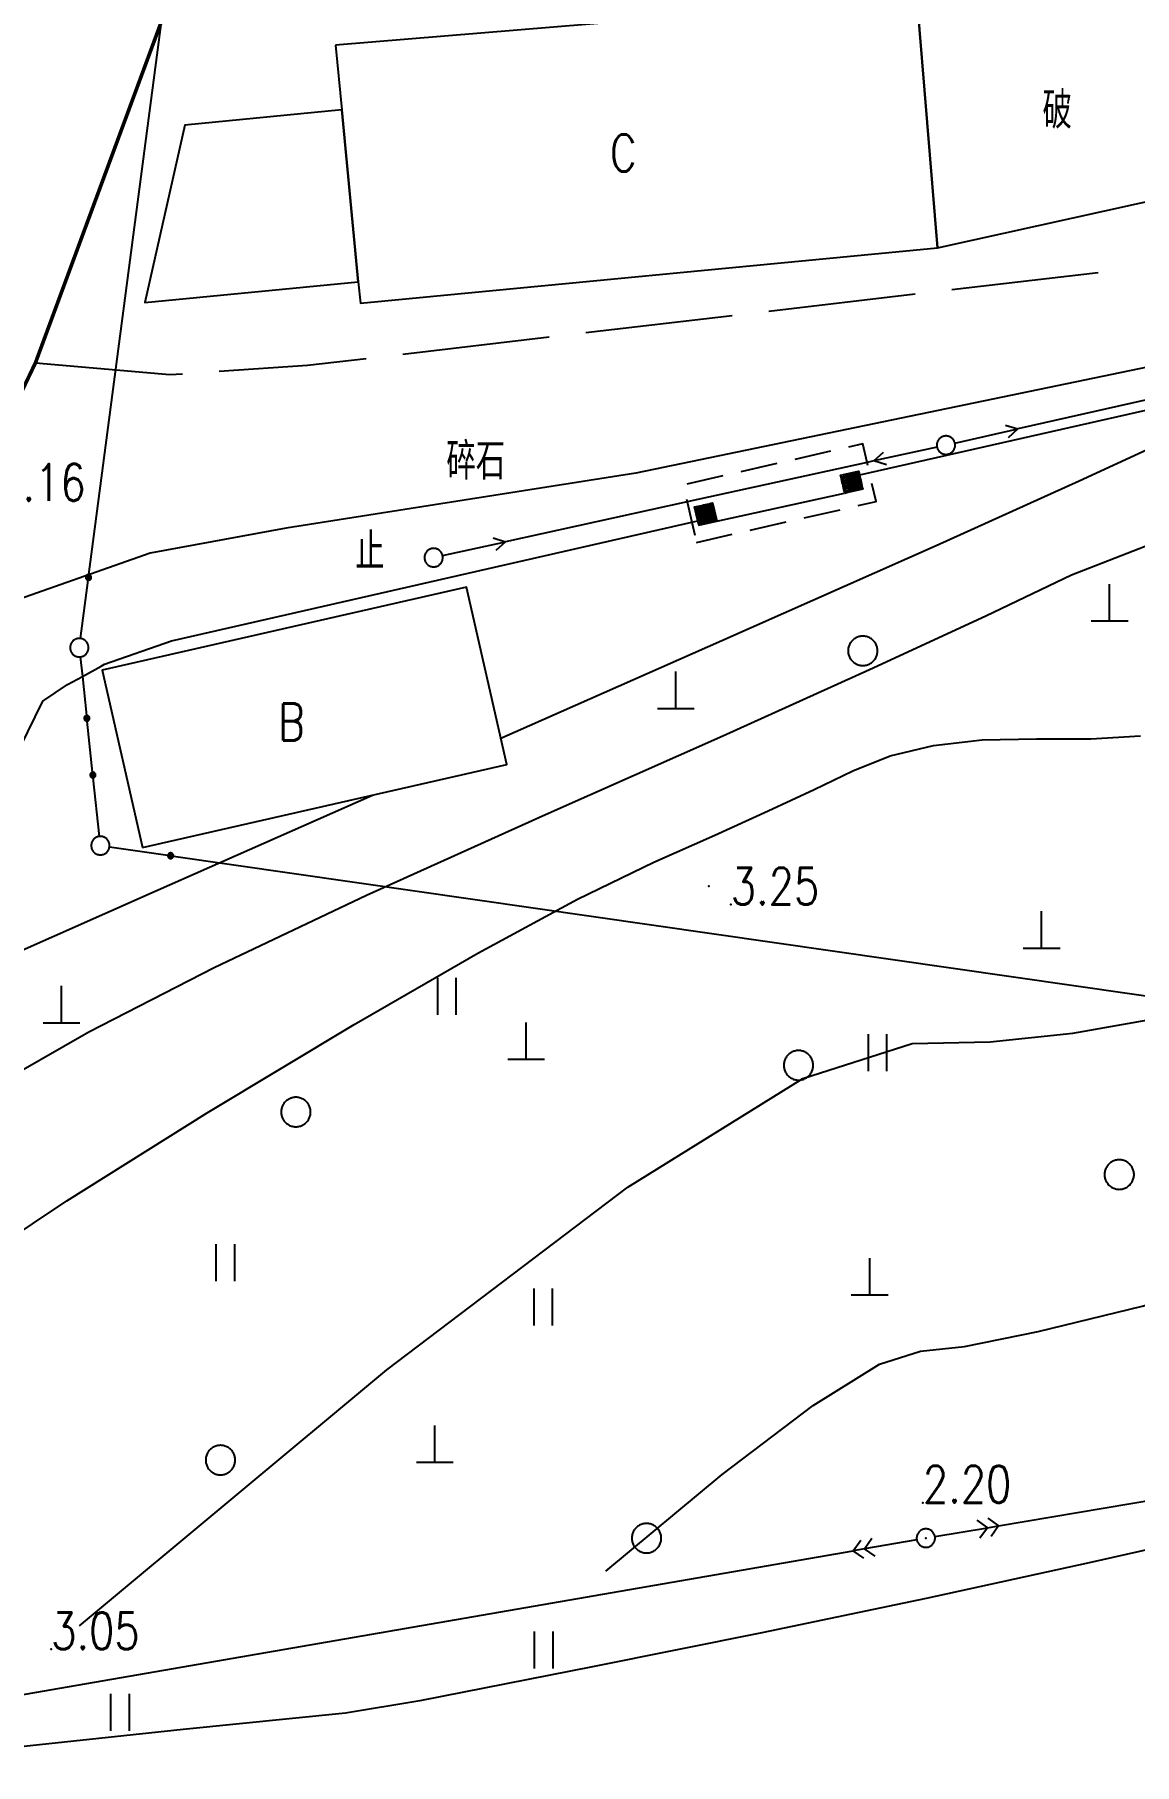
# Model space of a CAD drawing. Extents: x 500064 to 501389, y 2542464 to 2545400.
# Drawn here: x 500870.86 to 500900.7, y 2543014 to 2543060.92 of the extents above; entities that cross this region are included whole.
import ezdxf

# ---------------------------------------------------------------- set-up
doc = ezdxf.new("R2010")
doc.units = 0
doc.header["$LTSCALE"] = 0.5
doc.linetypes.add('CENTER', pattern=[50.8, 31.75, -6.35, 6.35, -6.35])
doc.layers.add('地形图', color=8, linetype='CONTINUOUS')
doc.styles.add('HZ', font='romans.shx', dxfattribs={"width": 0.8, "bigfont": 'hztxt.shx'})
doc.linetypes.add('10421', pattern='A,2,[150,AAA.SHX,S=1,R=0,X=0,Y=1],1e-11', length=2)

msp = doc.modelspace()

# ---------------------------------------------------------------- linework, layer by layer
at = {"layer": '地形图', "linetype": 'Continuous', "const_width": 0.1}
msp.add_lwpolyline([(500850.517, 2543005.948), (500853.029, 2543012.401), (500853.119, 2543012.632), (500855.767, 2543019.898), (500866.887, 2543043.639), (500870.881, 2543052.018), (500875.567, 2543064.709), (500877.172, 2543074.102), (500877.457, 2543075.769), (500878.553, 2543089.964), (500879.152, 2543132.117), (500876.635, 2543182.176), (500875.783, 2543196.785), (500880.942, 2543198.414), (500929.447, 2543199.555), (500953.948, 2543200.504), (500963.999, 2543201.539), (500971.892, 2543201.528)], dxfattribs=at)
at = {"layer": '地形图'}
for points in [[(500872.33, 2543046.271), (500879.924, 2543104.034), (500880.033, 2543104.861)], [(500948.318, 2543060.867), (500940.884, 2543060.45), (500935.912, 2543059.82), (500925.267, 2543057.376), (500902.576, 2543052.213), (500887.165, 2543049.023), (500877.686, 2543047.531), (500873.996, 2543046.848), (500869.612, 2543045.316), (500866.887, 2543043.639)], [(500883.506, 2543041.831), (500889.506, 2543044.482), (500895.315, 2543047.063), (500899.2, 2543048.81), (500901.16, 2543049.72), (500902.203, 2543050.123), (500903.338, 2543050.345), (500904.566, 2543050.387), (500905.886, 2543050.248), (500907.589, 2543050.151), (500909.968, 2543050.316), (500913.023, 2543050.746), (500916.753, 2543051.438), (500920.408, 2543052.225), (500923.239, 2543052.938), (500925.245, 2543053.578), (500926.427, 2543054.144), (500927.516, 2543054.744), (500929.245, 2543055.486), (500931.613, 2543056.371), (500934.621, 2543057.397), (500937.566, 2543058.364), (500939.495, 2543058.991)], [(500932.497, 2543057.837), (500931.512, 2543057.614), (500928.51, 2543056.936), (500927, 2543056.595), (500926.604, 2543056.505), (500925.119, 2543056.17), (500893.24, 2543048.965), (500893.171, 2543048.95)], [(500895.742, 2543054), (500899.715, 2543054.466)], [(500890.776, 2543053.417), (500894.749, 2543053.883)], [(500869.666, 2543032.353), (500872.332, 2543033.87), (500875.73, 2543035.611), (500879.858, 2543037.577), (500884.716, 2543039.768), (500889.526, 2543041.902), (500893.508, 2543043.696), (500896.662, 2543045.15), (500898.988, 2543046.265), (500900.988, 2543047.038), (500903.165, 2543047.464), (500905.519, 2543047.544), (500908.05, 2543047.278), (500910.625, 2543046.951), (500913.112, 2543046.849), (500915.512, 2543046.971), (500917.823, 2543047.318), (500920.033, 2543047.875), (500922.127, 2543048.627), (500924.104, 2543049.575), (500925.966, 2543050.718), (500927.624, 2543051.83), (500928.993, 2543052.685), (500930.071, 2543053.283)], [(500885.81, 2543052.834), (500889.783, 2543053.3)], [(500880.844, 2543052.251), (500884.817, 2543052.717)], [(500909.179, 2543052.845), (500897.536, 2543050.22)], [(500875.866, 2543051.786), (500878.262, 2543051.948), (500879.851, 2543052.135)], [(500870.881, 2543052.018), (500874.524, 2543051.695), (500874.868, 2543051.718)], [(500895.828, 2543049.835), (500897.536, 2543050.22)], [(500897.198, 2543050.325), (500897.536, 2543050.22)], [(500897.536, 2543050.22), (500897.276, 2543049.981)], [(500893.466, 2543049.228), (500893.447, 2543049.312), (500893.332, 2543049.813), (500892.943, 2543049.725)], [(500895.341, 2543049.727), (500893.631, 2543049.352)], [(500895.585, 2543049.531), (500895.6, 2543049.531), (500895.616, 2543049.533), (500895.632, 2543049.535), (500895.647, 2543049.538), (500895.662, 2543049.543), (500895.677, 2543049.548), (500895.691, 2543049.554), (500895.705, 2543049.561), (500895.719, 2543049.569), (500895.732, 2543049.578), (500895.744, 2543049.588), (500895.756, 2543049.598), (500895.767, 2543049.609), (500895.777, 2543049.621), (500895.787, 2543049.634), (500895.796, 2543049.647), (500895.804, 2543049.66), (500895.811, 2543049.674), (500895.817, 2543049.689), (500895.822, 2543049.703), (500895.827, 2543049.718), (500895.83, 2543049.734), (500895.833, 2543049.749), (500895.834, 2543049.765), (500895.835, 2543049.781), (500895.834, 2543049.796), (500895.833, 2543049.812), (500895.83, 2543049.827), (500895.828, 2543049.835), (500895.827, 2543049.843), (500895.822, 2543049.858), (500895.817, 2543049.873), (500895.811, 2543049.887), (500895.804, 2543049.901), (500895.796, 2543049.915), (500895.787, 2543049.928), (500895.777, 2543049.94), (500895.767, 2543049.952), (500895.756, 2543049.963), (500895.744, 2543049.973), (500895.732, 2543049.983), (500895.719, 2543049.992), (500895.705, 2543050), (500895.691, 2543050.007), (500895.677, 2543050.013), (500895.662, 2543050.018), (500895.647, 2543050.023), (500895.632, 2543050.026), (500895.616, 2543050.029), (500895.6, 2543050.03), (500895.585, 2543050.031), (500895.569, 2543050.03), (500895.553, 2543050.029), (500895.538, 2543050.026), (500895.522, 2543050.023), (500895.507, 2543050.018), (500895.493, 2543050.013), (500895.478, 2543050.007), (500895.464, 2543050), (500895.451, 2543049.992), (500895.438, 2543049.983), (500895.425, 2543049.973), (500895.414, 2543049.963), (500895.402, 2543049.952), (500895.392, 2543049.94), (500895.382, 2543049.928), (500895.374, 2543049.915), (500895.366, 2543049.901), (500895.358, 2543049.887), (500895.352, 2543049.873), (500895.347, 2543049.858), (500895.343, 2543049.843), (500895.339, 2543049.827), (500895.337, 2543049.812), (500895.335, 2543049.796), (500895.335, 2543049.781), (500895.335, 2543049.765), (500895.337, 2543049.749), (500895.339, 2543049.734), (500895.341, 2543049.727), (500895.343, 2543049.718), (500895.347, 2543049.703), (500895.352, 2543049.689), (500895.358, 2543049.674), (500895.366, 2543049.66), (500895.374, 2543049.647), (500895.382, 2543049.634), (500895.392, 2543049.621), (500895.402, 2543049.609), (500895.414, 2543049.598), (500895.425, 2543049.588), (500895.438, 2543049.578), (500895.451, 2543049.569), (500895.464, 2543049.561), (500895.478, 2543049.554), (500895.493, 2543049.548), (500895.507, 2543049.543), (500895.522, 2543049.538), (500895.538, 2543049.535), (500895.553, 2543049.533), (500895.569, 2543049.531), (500895.585, 2543049.531)], [(500893.631, 2543049.352), (500893.447, 2543049.312), (500888.563, 2543048.241), (500883.636, 2543047.16)], [(500890.993, 2543049.282), (500890.018, 2543049.06)], [(500892.455, 2543049.614), (500891.48, 2543049.393)], [(500893.631, 2543049.352), (500893.892, 2543049.59)], [(500893.968, 2543049.245), (500893.631, 2543049.352)], [(500889.53, 2543048.949), (500888.555, 2543048.727)], [(500892.838, 2543048.476), (500892.827, 2543048.525), (500892.816, 2543048.574), (500892.805, 2543048.622), (500892.794, 2543048.671), (500892.783, 2543048.72), (500892.772, 2543048.769), (500892.761, 2543048.817), (500892.749, 2543048.866), (500892.738, 2543048.915), (500892.727, 2543048.964), (500893.215, 2543049.074), (500893.226, 2543049.025), (500893.237, 2543048.977), (500893.24, 2543048.965), (500893.248, 2543048.928), (500893.259, 2543048.879), (500893.27, 2543048.83), (500893.281, 2543048.782), (500893.292, 2543048.733), (500893.303, 2543048.684), (500893.314, 2543048.635), (500893.326, 2543048.586), (500892.838, 2543048.476)], [(500892.838, 2543048.476), (500893.314, 2543048.635), (500892.827, 2543048.525), (500893.303, 2543048.684), (500892.816, 2543048.574), (500893.292, 2543048.733), (500892.805, 2543048.622), (500893.281, 2543048.782), (500892.794, 2543048.671), (500893.27, 2543048.83), (500892.783, 2543048.72), (500893.259, 2543048.879), (500892.772, 2543048.769), (500893.248, 2543048.928), (500892.761, 2543048.817), (500893.237, 2543048.977), (500892.749, 2543048.866), (500893.226, 2543049.025), (500892.738, 2543048.915), (500893.215, 2543049.074)], [(500889.363, 2543047.721), (500892.835, 2543048.478)], [(500893.2, 2543048.142), (500893.687, 2543048.253), (500893.577, 2543048.741)], [(500888.546, 2543048.315), (500888.563, 2543048.241), (500888.688, 2543047.69), (500888.767, 2543047.34)], [(500888.876, 2543047.617), (500888.851, 2543047.727), (500888.765, 2543048.104), (500888.814, 2543048.116), (500888.863, 2543048.127), (500888.912, 2543048.138), (500888.96, 2543048.149), (500889.009, 2543048.16), (500889.058, 2543048.171), (500889.107, 2543048.182), (500889.155, 2543048.193), (500889.204, 2543048.204), (500889.253, 2543048.215), (500889.364, 2543047.727), (500889.315, 2543047.716), (500889.266, 2543047.705), (500889.217, 2543047.694), (500889.168, 2543047.683), (500889.12, 2543047.672), (500889.071, 2543047.661), (500889.022, 2543047.65), (500888.973, 2543047.639), (500888.925, 2543047.628), (500888.878, 2543047.617), (500888.876, 2543047.617)], [(500888.765, 2543048.104), (500888.925, 2543047.628), (500888.814, 2543048.116), (500888.973, 2543047.639), (500888.863, 2543048.127), (500889.022, 2543047.65), (500888.912, 2543048.138), (500889.071, 2543047.661), (500888.96, 2543048.149), (500889.12, 2543047.672), (500889.009, 2543048.16), (500889.168, 2543047.683), (500889.058, 2543048.171), (500889.217, 2543047.694), (500889.107, 2543048.182), (500889.266, 2543047.705), (500889.155, 2543048.193), (500889.315, 2543047.716), (500889.204, 2543048.204), (500889.364, 2543047.727)], [(500891.737, 2543047.809), (500892.712, 2543048.031)], [(500853.426, 2543012.221), (500855.6, 2543011.234), (500856.749, 2543013.58), (500858.948, 2543018.07), (500859.638, 2543019.478), (500859.638, 2543019.479), (500860.219, 2543020.665), (500863.311, 2543026.979), (500871.076, 2543042.838), (500871.749, 2543043.29), (500872.152, 2543043.51), (500872.661, 2543043.789), (500872.753, 2543043.839), (500874.574, 2543044.478), (500887.773, 2543047.482), (500888.688, 2543047.69), (500888.851, 2543047.727), (500888.86, 2543047.729), (500888.878, 2543047.617), (500888.879, 2543047.614), (500889.363, 2543047.721)], [(500890.275, 2543047.476), (500891.25, 2543047.698)], [(500881.683, 2543046.481), (500881.699, 2543046.482), (500881.714, 2543046.483), (500881.73, 2543046.486), (500881.745, 2543046.489), (500881.76, 2543046.494), (500881.775, 2543046.499), (500881.789, 2543046.505), (500881.803, 2543046.512), (500881.817, 2543046.52), (500881.83, 2543046.529), (500881.842, 2543046.539), (500881.854, 2543046.549), (500881.865, 2543046.56), (500881.875, 2543046.572), (500881.885, 2543046.584), (500881.894, 2543046.597), (500881.902, 2543046.611), (500881.909, 2543046.625), (500881.915, 2543046.639), (500881.921, 2543046.654), (500881.925, 2543046.669), (500881.928, 2543046.685), (500881.931, 2543046.7), (500881.932, 2543046.716), (500881.933, 2543046.731), (500881.932, 2543046.747), (500881.931, 2543046.763), (500881.928, 2543046.778), (500881.927, 2543046.785), (500881.925, 2543046.794), (500881.921, 2543046.809), (500881.915, 2543046.823), (500881.909, 2543046.838), (500881.902, 2543046.852), (500881.894, 2543046.865), (500881.885, 2543046.878), (500881.875, 2543046.891), (500881.865, 2543046.903), (500881.854, 2543046.914), (500881.842, 2543046.924), (500881.83, 2543046.934), (500881.817, 2543046.942), (500881.803, 2543046.95), (500881.789, 2543046.958), (500881.775, 2543046.964), (500881.76, 2543046.969), (500881.745, 2543046.974), (500881.73, 2543046.977), (500881.714, 2543046.979), (500881.699, 2543046.981), (500881.683, 2543046.981), (500881.667, 2543046.981), (500881.651, 2543046.979), (500881.636, 2543046.977), (500881.621, 2543046.974), (500881.606, 2543046.969), (500881.591, 2543046.964), (500881.576, 2543046.958), (500881.562, 2543046.95), (500881.549, 2543046.942), (500881.536, 2543046.934), (500881.523, 2543046.924), (500881.512, 2543046.914), (500881.501, 2543046.903), (500881.49, 2543046.891), (500881.481, 2543046.878), (500881.472, 2543046.865), (500881.464, 2543046.852), (500881.457, 2543046.838), (500881.45, 2543046.823), (500881.445, 2543046.809), (500881.441, 2543046.794), (500881.437, 2543046.778), (500881.435, 2543046.763), (500881.433, 2543046.747), (500881.433, 2543046.731), (500881.433, 2543046.716), (500881.435, 2543046.7), (500881.437, 2543046.685), (500881.441, 2543046.669), (500881.445, 2543046.654), (500881.45, 2543046.639), (500881.457, 2543046.625), (500881.464, 2543046.611), (500881.472, 2543046.597), (500881.481, 2543046.584), (500881.49, 2543046.572), (500881.501, 2543046.56), (500881.512, 2543046.549), (500881.523, 2543046.539), (500881.536, 2543046.529), (500881.549, 2543046.52), (500881.562, 2543046.512), (500881.576, 2543046.505), (500881.591, 2543046.499), (500881.606, 2543046.494), (500881.621, 2543046.489), (500881.636, 2543046.486), (500881.651, 2543046.483), (500881.667, 2543046.482), (500881.683, 2543046.481)], [(500881.927, 2543046.785), (500883.636, 2543047.16)], [(500883.299, 2543047.267), (500883.636, 2543047.16)], [(500883.636, 2543047.16), (500883.375, 2543046.922)], [(500888.812, 2543047.143), (500889.787, 2543047.365)], [(500872.102, 2543044.536), (500872.311, 2543046.122), (500872.32, 2543046.198), (500872.33, 2543046.271)], [(500872.33, 2543046.271), (500872.328, 2543046.271), (500872.326, 2543046.272), (500872.323, 2543046.272), (500872.321, 2543046.272), (500872.318, 2543046.272), (500872.316, 2543046.272), (500872.314, 2543046.271), (500872.311, 2543046.271), (500872.309, 2543046.271), (500872.307, 2543046.27), (500872.305, 2543046.27), (500872.302, 2543046.269), (500872.3, 2543046.269), (500872.298, 2543046.268), (500872.295, 2543046.267), (500872.293, 2543046.267), (500872.291, 2543046.266), (500872.289, 2543046.265), (500872.287, 2543046.264), (500872.285, 2543046.263), (500872.283, 2543046.261), (500872.281, 2543046.26), (500872.279, 2543046.259), (500872.277, 2543046.258), (500872.275, 2543046.256), (500872.273, 2543046.255), (500872.271, 2543046.253), (500872.269, 2543046.252), (500872.268, 2543046.25), (500872.266, 2543046.248), (500872.264, 2543046.247), (500872.263, 2543046.245), (500872.261, 2543046.243), (500872.26, 2543046.241), (500872.259, 2543046.239), (500872.257, 2543046.237), (500872.256, 2543046.235), (500872.255, 2543046.233), (500872.254, 2543046.231), (500872.253, 2543046.229), (500872.252, 2543046.227), (500872.251, 2543046.225), (500872.25, 2543046.223), (500872.249, 2543046.22), (500872.249, 2543046.218), (500872.248, 2543046.216), (500872.247, 2543046.213), (500872.247, 2543046.211), (500872.246, 2543046.209), (500872.246, 2543046.207), (500872.246, 2543046.204), (500872.246, 2543046.202), (500872.245, 2543046.199), (500872.245, 2543046.197), (500872.245, 2543046.195), (500872.246, 2543046.192), (500872.246, 2543046.19), (500872.246, 2543046.188), (500872.246, 2543046.185), (500872.247, 2543046.183), (500872.247, 2543046.181), (500872.248, 2543046.178), (500872.248, 2543046.176), (500872.249, 2543046.174), (500872.25, 2543046.172), (500872.251, 2543046.169), (500872.251, 2543046.167), (500872.252, 2543046.165), (500872.253, 2543046.163), (500872.254, 2543046.161), (500872.256, 2543046.159), (500872.257, 2543046.157), (500872.258, 2543046.155), (500872.26, 2543046.153), (500872.261, 2543046.151), (500872.262, 2543046.149), (500872.264, 2543046.147), (500872.265, 2543046.146), (500872.267, 2543046.144), (500872.269, 2543046.142), (500872.271, 2543046.141), (500872.272, 2543046.139), (500872.274, 2543046.138), (500872.276, 2543046.136), (500872.278, 2543046.135), (500872.28, 2543046.134), (500872.282, 2543046.132), (500872.285, 2543046.131), (500872.286, 2543046.13), (500872.288, 2543046.129), (500872.29, 2543046.128), (500872.292, 2543046.127), (500872.295, 2543046.126), (500872.297, 2543046.126), (500872.299, 2543046.125), (500872.301, 2543046.124), (500872.304, 2543046.124), (500872.306, 2543046.123), (500872.308, 2543046.123), (500872.311, 2543046.122)], [(500872.263, 2543046.245), (500872.285, 2543046.131)], [(500872.285, 2543046.131), (500872.286, 2543046.13)], [(500872.286, 2543046.13), (500872.305, 2543046.27)], [(500872.307, 2543046.27), (500872.305, 2543046.27)], [(500872.307, 2543046.27), (500872.32, 2543046.198), (500872.335, 2543046.123)], [(500872.311, 2543046.122), (500872.313, 2543046.122), (500872.315, 2543046.122), (500872.318, 2543046.122), (500872.32, 2543046.122), (500872.322, 2543046.122), (500872.325, 2543046.122), (500872.327, 2543046.122), (500872.329, 2543046.122), (500872.332, 2543046.123), (500872.335, 2543046.123), (500872.336, 2543046.123), (500872.339, 2543046.124), (500872.341, 2543046.125), (500872.343, 2543046.125), (500872.345, 2543046.126), (500872.348, 2543046.127), (500872.35, 2543046.128), (500872.352, 2543046.129), (500872.354, 2543046.13), (500872.356, 2543046.131), (500872.358, 2543046.132), (500872.36, 2543046.133), (500872.362, 2543046.135), (500872.364, 2543046.136), (500872.366, 2543046.137), (500872.368, 2543046.139), (500872.37, 2543046.14), (500872.371, 2543046.142), (500872.373, 2543046.143), (500872.375, 2543046.145), (500872.376, 2543046.147), (500872.378, 2543046.149), (500872.379, 2543046.15), (500872.381, 2543046.152), (500872.382, 2543046.154), (500872.384, 2543046.156), (500872.385, 2543046.158), (500872.386, 2543046.16), (500872.387, 2543046.162), (500872.388, 2543046.164), (500872.389, 2543046.167), (500872.39, 2543046.169), (500872.391, 2543046.171), (500872.392, 2543046.173), (500872.392, 2543046.175), (500872.393, 2543046.178), (500872.394, 2543046.18), (500872.394, 2543046.182), (500872.394, 2543046.185), (500872.395, 2543046.187), (500872.395, 2543046.189), (500872.395, 2543046.192), (500872.395, 2543046.194), (500872.395, 2543046.196), (500872.395, 2543046.199), (500872.395, 2543046.201), (500872.395, 2543046.203), (500872.395, 2543046.206), (500872.395, 2543046.208), (500872.394, 2543046.21), (500872.394, 2543046.213), (500872.393, 2543046.215), (500872.393, 2543046.217), (500872.392, 2543046.22), (500872.391, 2543046.222), (500872.39, 2543046.224), (500872.389, 2543046.226), (500872.388, 2543046.228), (500872.387, 2543046.23), (500872.386, 2543046.233), (500872.385, 2543046.235), (500872.384, 2543046.237), (500872.383, 2543046.239), (500872.381, 2543046.241), (500872.38, 2543046.242), (500872.378, 2543046.244), (500872.377, 2543046.246), (500872.375, 2543046.248), (500872.374, 2543046.249), (500872.372, 2543046.251), (500872.37, 2543046.253), (500872.369, 2543046.254), (500872.367, 2543046.256), (500872.365, 2543046.257), (500872.363, 2543046.259), (500872.361, 2543046.26), (500872.359, 2543046.261), (500872.356, 2543046.262), (500872.354, 2543046.264), (500872.353, 2543046.264), (500872.351, 2543046.265), (500872.348, 2543046.266), (500872.346, 2543046.267), (500872.344, 2543046.268), (500872.342, 2543046.269), (500872.339, 2543046.269), (500872.337, 2543046.27), (500872.335, 2543046.27), (500872.333, 2543046.271), (500872.33, 2543046.271)], [(500872.335, 2543046.123), (500872.336, 2543046.123)], [(500872.336, 2543046.123), (500872.354, 2543046.264)], [(500872.356, 2543046.262), (500872.354, 2543046.264)], [(500872.356, 2543046.262), (500872.378, 2543046.149)], [(500900.025, 2543045.014), (500900.025, 2543046.014)], [(500893.327, 2543043.803), (500893.352, 2543043.804), (500893.377, 2543043.807), (500893.402, 2543043.811), (500893.427, 2543043.816), (500893.451, 2543043.823), (500893.475, 2543043.832), (500893.498, 2543043.841), (500893.52, 2543043.853), (500893.542, 2543043.866), (500893.562, 2543043.88), (500893.582, 2543043.895), (500893.601, 2543043.912), (500893.619, 2543043.93), (500893.636, 2543043.948), (500893.651, 2543043.968), (500893.665, 2543043.989), (500893.678, 2543044.011), (500893.689, 2543044.033), (500893.699, 2543044.056), (500893.708, 2543044.08), (500893.715, 2543044.104), (500893.72, 2543044.129), (500893.724, 2543044.153), (500893.726, 2543044.178), (500893.727, 2543044.203), (500893.726, 2543044.229), (500893.724, 2543044.254), (500893.72, 2543044.278), (500893.715, 2543044.303), (500893.708, 2543044.327), (500893.699, 2543044.351), (500893.689, 2543044.374), (500893.678, 2543044.396), (500893.665, 2543044.418), (500893.651, 2543044.439), (500893.636, 2543044.458), (500893.619, 2543044.477), (500893.601, 2543044.495), (500893.582, 2543044.512), (500893.562, 2543044.527), (500893.542, 2543044.541), (500893.52, 2543044.554), (500893.498, 2543044.565), (500893.475, 2543044.575), (500893.451, 2543044.584), (500893.427, 2543044.591), (500893.402, 2543044.596), (500893.377, 2543044.6), (500893.352, 2543044.603), (500893.327, 2543044.603), (500893.302, 2543044.603), (500893.277, 2543044.6), (500893.252, 2543044.596), (500893.228, 2543044.591), (500893.204, 2543044.584), (500893.18, 2543044.575), (500893.157, 2543044.565), (500893.135, 2543044.554), (500893.113, 2543044.541), (500893.092, 2543044.527), (500893.072, 2543044.512), (500893.053, 2543044.495), (500893.036, 2543044.477), (500893.019, 2543044.458), (500893.004, 2543044.439), (500892.99, 2543044.418), (500892.977, 2543044.396), (500892.965, 2543044.374), (500892.955, 2543044.351), (500892.947, 2543044.327), (500892.94, 2543044.303), (500892.934, 2543044.278), (500892.93, 2543044.254), (500892.928, 2543044.229), (500892.927, 2543044.203), (500892.928, 2543044.178), (500892.93, 2543044.153), (500892.934, 2543044.129), (500892.94, 2543044.104), (500892.947, 2543044.08), (500892.955, 2543044.056), (500892.965, 2543044.033), (500892.977, 2543044.011), (500892.99, 2543043.989), (500893.004, 2543043.968), (500893.019, 2543043.948), (500893.036, 2543043.93), (500893.053, 2543043.912), (500893.072, 2543043.895), (500893.092, 2543043.88), (500893.113, 2543043.866), (500893.135, 2543043.853), (500893.157, 2543043.841), (500893.18, 2543043.832), (500893.204, 2543043.823), (500893.228, 2543043.816), (500893.252, 2543043.811), (500893.277, 2543043.807), (500893.302, 2543043.804), (500893.327, 2543043.803)], [(500899.525, 2543045.014), (500900.025, 2543045.014), (500900.525, 2543045.014)], [(500872.069, 2543044.038), (500872.085, 2543044.039), (500872.096, 2543044.04), (500872.101, 2543044.04), (500872.116, 2543044.043), (500872.132, 2543044.046), (500872.147, 2543044.05), (500872.161, 2543044.056), (500872.176, 2543044.062), (500872.19, 2543044.069), (500872.203, 2543044.077), (500872.216, 2543044.086), (500872.229, 2543044.096), (500872.241, 2543044.106), (500872.252, 2543044.117), (500872.262, 2543044.129), (500872.272, 2543044.141), (500872.281, 2543044.154), (500872.289, 2543044.168), (500872.296, 2543044.182), (500872.302, 2543044.196), (500872.307, 2543044.211), (500872.312, 2543044.226), (500872.315, 2543044.241), (500872.318, 2543044.257), (500872.319, 2543044.272), (500872.319, 2543044.288), (500872.319, 2543044.304), (500872.318, 2543044.32), (500872.315, 2543044.335), (500872.312, 2543044.35), (500872.307, 2543044.365), (500872.302, 2543044.38), (500872.296, 2543044.395), (500872.289, 2543044.409), (500872.281, 2543044.422), (500872.272, 2543044.435), (500872.262, 2543044.448), (500872.252, 2543044.459), (500872.241, 2543044.47), (500872.229, 2543044.481), (500872.216, 2543044.49), (500872.203, 2543044.499), (500872.19, 2543044.507), (500872.176, 2543044.514), (500872.161, 2543044.521), (500872.147, 2543044.526), (500872.132, 2543044.53), (500872.116, 2543044.534), (500872.102, 2543044.536), (500872.101, 2543044.536), (500872.085, 2543044.538), (500872.069, 2543044.538), (500872.054, 2543044.538), (500872.038, 2543044.536), (500872.023, 2543044.534), (500872.007, 2543044.53), (500871.992, 2543044.526), (500871.977, 2543044.521), (500871.963, 2543044.514), (500871.949, 2543044.507), (500871.936, 2543044.499), (500871.923, 2543044.49), (500871.91, 2543044.481), (500871.898, 2543044.47), (500871.887, 2543044.459), (500871.877, 2543044.448), (500871.867, 2543044.435), (500871.858, 2543044.422), (500871.85, 2543044.409), (500871.843, 2543044.395), (500871.837, 2543044.38), (500871.832, 2543044.365), (500871.827, 2543044.35), (500871.824, 2543044.335), (500871.821, 2543044.32), (500871.82, 2543044.304), (500871.819, 2543044.288), (500871.82, 2543044.272), (500871.821, 2543044.257), (500871.824, 2543044.241), (500871.827, 2543044.226), (500871.832, 2543044.211), (500871.837, 2543044.196), (500871.843, 2543044.182), (500871.85, 2543044.168), (500871.858, 2543044.154), (500871.867, 2543044.141), (500871.877, 2543044.129), (500871.887, 2543044.117), (500871.898, 2543044.106), (500871.91, 2543044.096), (500871.923, 2543044.086), (500871.936, 2543044.077), (500871.949, 2543044.069), (500871.963, 2543044.062), (500871.977, 2543044.056), (500871.992, 2543044.05), (500872.007, 2543044.046), (500872.023, 2543044.043), (500872.038, 2543044.04), (500872.054, 2543044.039), (500872.069, 2543044.038)], [(500872.096, 2543044.04), (500872.152, 2543043.51), (500872.265, 2543042.449), (500872.273, 2543042.375), (500872.281, 2543042.299)], [(500888.254, 2543042.642), (500888.254, 2543043.642)], [(500872.273, 2543042.299), (500872.281, 2543042.299), (500872.289, 2543042.301), (500872.297, 2543042.303), (500872.304, 2543042.306), (500872.306, 2543042.306), (500872.311, 2543042.309), (500872.318, 2543042.313), (500872.324, 2543042.318), (500872.329, 2543042.324), (500872.334, 2543042.33), (500872.338, 2543042.337), (500872.341, 2543042.341), (500872.342, 2543042.344), (500872.345, 2543042.351), (500872.347, 2543042.358), (500872.348, 2543042.366), (500872.348, 2543042.374), (500872.348, 2543042.382), (500872.347, 2543042.39), (500872.345, 2543042.397), (500872.342, 2543042.405), (500872.338, 2543042.412), (500872.334, 2543042.418), (500872.329, 2543042.424), (500872.323, 2543042.43), (500872.317, 2543042.435), (500872.311, 2543042.439), (500872.304, 2543042.443), (500872.296, 2543042.445), (500872.292, 2543042.446), (500872.291, 2543042.447), (500872.289, 2543042.447), (500872.281, 2543042.449), (500872.273, 2543042.449), (500872.265, 2543042.449), (500872.258, 2543042.447), (500872.25, 2543042.445), (500872.243, 2543042.442), (500872.241, 2543042.442), (500872.236, 2543042.439), (500872.229, 2543042.435), (500872.223, 2543042.43), (500872.218, 2543042.424), (500872.213, 2543042.418), (500872.208, 2543042.411), (500872.206, 2543042.407), (500872.205, 2543042.404), (500872.202, 2543042.397), (500872.2, 2543042.389), (500872.199, 2543042.382), (500872.198, 2543042.374), (500872.199, 2543042.366), (500872.2, 2543042.358), (500872.202, 2543042.351), (500872.205, 2543042.343), (500872.208, 2543042.336), (500872.213, 2543042.33), (500872.218, 2543042.324), (500872.223, 2543042.318), (500872.229, 2543042.313), (500872.236, 2543042.309), (500872.243, 2543042.305), (500872.25, 2543042.303), (500872.254, 2543042.302), (500872.256, 2543042.301), (500872.258, 2543042.301), (500872.266, 2543042.299), (500872.273, 2543042.299)], [(500872.341, 2543042.341), (500872.292, 2543042.446), (500872.291, 2543042.447), (500872.306, 2543042.306), (500872.304, 2543042.306), (500872.273, 2543042.375), (500872.243, 2543042.442), (500872.241, 2543042.442), (500872.256, 2543042.301), (500872.254, 2543042.302), (500872.206, 2543042.407)], [(500872.429, 2543040.909), (500872.281, 2543042.299)], [(500887.754, 2543042.642), (500888.254, 2543042.642), (500888.754, 2543042.642)], [(500868.899, 2543027.394), (500871.727, 2543029.286), (500875.542, 2543031.67), (500879.531, 2543034.066), (500882.881, 2543035.999), (500885.591, 2543037.467), (500887.662, 2543038.471), (500889.311, 2543039.205), (500890.76, 2543039.863), (500892.008, 2543040.445), (500893.054, 2543040.95), (500894.074, 2543041.355), (500895.245, 2543041.634), (500896.565, 2543041.787), (500898.036, 2543041.814), (500899.515, 2543041.817), (500900.863, 2543041.9)], [(500872.437, 2543040.76), (500872.445, 2543040.76), (500872.453, 2543040.761), (500872.461, 2543040.763), (500872.468, 2543040.766), (500872.47, 2543040.767), (500872.475, 2543040.77), (500872.481, 2543040.774), (500872.488, 2543040.779), (500872.493, 2543040.784), (500872.498, 2543040.791), (500872.502, 2543040.797), (500872.504, 2543040.801), (500872.506, 2543040.804), (500872.509, 2543040.811), (500872.511, 2543040.819), (500872.512, 2543040.827), (500872.512, 2543040.835), (500872.512, 2543040.842), (500872.511, 2543040.85), (500872.509, 2543040.858), (500872.506, 2543040.865), (500872.502, 2543040.872), (500872.498, 2543040.879), (500872.493, 2543040.885), (500872.487, 2543040.89), (500872.481, 2543040.895), (500872.475, 2543040.9), (500872.468, 2543040.903), (500872.46, 2543040.906), (500872.456, 2543040.907), (500872.455, 2543040.908), (500872.453, 2543040.908), (500872.445, 2543040.909), (500872.437, 2543040.91), (500872.429, 2543040.909), (500872.422, 2543040.908), (500872.414, 2543040.906), (500872.407, 2543040.903), (500872.405, 2543040.902), (500872.4, 2543040.899), (500872.393, 2543040.895), (500872.387, 2543040.89), (500872.381, 2543040.885), (500872.377, 2543040.879), (500872.372, 2543040.872), (500872.37, 2543040.868), (500872.369, 2543040.865), (500872.366, 2543040.858), (500872.364, 2543040.85), (500872.363, 2543040.842), (500872.362, 2543040.834), (500872.363, 2543040.827), (500872.364, 2543040.819), (500872.366, 2543040.811), (500872.369, 2543040.804), (500872.372, 2543040.797), (500872.377, 2543040.79), (500872.382, 2543040.784), (500872.387, 2543040.779), (500872.393, 2543040.774), (500872.4, 2543040.77), (500872.407, 2543040.766), (500872.414, 2543040.763), (500872.418, 2543040.762), (500872.42, 2543040.762), (500872.422, 2543040.761), (500872.43, 2543040.76), (500872.437, 2543040.76)], [(500872.37, 2543040.868), (500872.418, 2543040.762), (500872.42, 2543040.762), (500872.405, 2543040.902), (500872.407, 2543040.903), (500872.437, 2543040.836), (500872.468, 2543040.766), (500872.47, 2543040.767), (500872.455, 2543040.908), (500872.456, 2543040.907), (500872.504, 2543040.801)], [(500872.615, 2543039.169), (500872.445, 2543040.76), (500872.437, 2543040.836), (500872.429, 2543040.909)], [(500866.999, 2543034.512), (500868.578, 2543035.223), (500874.124, 2543037.687), (500880.023, 2543040.292)], [(500872.641, 2543038.67), (500872.657, 2543038.671), (500872.672, 2543038.672), (500872.688, 2543038.675), (500872.703, 2543038.678), (500872.718, 2543038.683), (500872.733, 2543038.688), (500872.748, 2543038.694), (500872.762, 2543038.701), (500872.775, 2543038.709), (500872.788, 2543038.718), (500872.8, 2543038.728), (500872.812, 2543038.738), (500872.823, 2543038.749), (500872.834, 2543038.761), (500872.843, 2543038.773), (500872.852, 2543038.786), (500872.86, 2543038.8), (500872.867, 2543038.814), (500872.874, 2543038.828), (500872.879, 2543038.843), (500872.883, 2543038.858), (500872.887, 2543038.874), (500872.888, 2543038.885), (500872.889, 2543038.889), (500872.891, 2543038.905), (500872.891, 2543038.92), (500872.891, 2543038.936), (500872.889, 2543038.952), (500872.887, 2543038.967), (500872.883, 2543038.983), (500872.879, 2543038.998), (500872.874, 2543039.012), (500872.867, 2543039.027), (500872.86, 2543039.041), (500872.852, 2543039.054), (500872.843, 2543039.067), (500872.834, 2543039.08), (500872.823, 2543039.091), (500872.812, 2543039.103), (500872.8, 2543039.113), (500872.788, 2543039.123), (500872.775, 2543039.131), (500872.762, 2543039.139), (500872.748, 2543039.147), (500872.733, 2543039.153), (500872.718, 2543039.158), (500872.703, 2543039.163), (500872.688, 2543039.166), (500872.672, 2543039.168), (500872.657, 2543039.17), (500872.641, 2543039.17), (500872.625, 2543039.17), (500872.615, 2543039.169), (500872.61, 2543039.168), (500872.594, 2543039.166), (500872.579, 2543039.163), (500872.564, 2543039.158), (500872.549, 2543039.153), (500872.535, 2543039.147), (500872.521, 2543039.139), (500872.507, 2543039.131), (500872.494, 2543039.123), (500872.482, 2543039.113), (500872.47, 2543039.103), (500872.459, 2543039.091), (500872.448, 2543039.08), (500872.439, 2543039.067), (500872.43, 2543039.054), (500872.422, 2543039.041), (500872.415, 2543039.027), (500872.409, 2543039.012), (500872.403, 2543038.998), (500872.399, 2543038.983), (500872.396, 2543038.967), (500872.393, 2543038.952), (500872.392, 2543038.936), (500872.391, 2543038.92), (500872.392, 2543038.905), (500872.393, 2543038.889), (500872.396, 2543038.874), (500872.399, 2543038.858), (500872.403, 2543038.843), (500872.409, 2543038.828), (500872.415, 2543038.814), (500872.422, 2543038.8), (500872.43, 2543038.786), (500872.439, 2543038.773), (500872.448, 2543038.761), (500872.459, 2543038.749), (500872.47, 2543038.738), (500872.482, 2543038.728), (500872.494, 2543038.718), (500872.507, 2543038.709), (500872.521, 2543038.701), (500872.535, 2543038.694), (500872.549, 2543038.688), (500872.564, 2543038.683), (500872.579, 2543038.678), (500872.594, 2543038.675), (500872.61, 2543038.672), (500872.625, 2543038.671), (500872.641, 2543038.67)], [(500872.888, 2543038.885), (500874.472, 2543038.657), (500874.547, 2543038.647), (500874.621, 2543038.636)], [(500874.544, 2543038.572), (500874.552, 2543038.572), (500874.559, 2543038.573), (500874.567, 2543038.575), (500874.574, 2543038.577), (500874.582, 2543038.58), (500874.588, 2543038.585), (500874.595, 2543038.589), (500874.6, 2543038.595), (500874.606, 2543038.6), (500874.61, 2543038.607), (500874.612, 2543038.611), (500874.613, 2543038.612), (500874.614, 2543038.614), (500874.617, 2543038.621), (500874.619, 2543038.628), (500874.621, 2543038.636), (500874.622, 2543038.644), (500874.621, 2543038.651), (500874.621, 2543038.659), (500874.62, 2543038.66), (500874.62, 2543038.662), (500874.619, 2543038.666), (500874.617, 2543038.674), (500874.614, 2543038.681), (500874.61, 2543038.687), (500874.605, 2543038.693), (500874.6, 2543038.699), (500874.595, 2543038.704), (500874.589, 2543038.709), (500874.582, 2543038.713), (500874.576, 2543038.716), (500874.568, 2543038.719), (500874.561, 2543038.72), (500874.553, 2543038.721), (500874.546, 2543038.722), (500874.538, 2543038.721), (500874.531, 2543038.72), (500874.523, 2543038.718), (500874.516, 2543038.715), (500874.51, 2543038.712), (500874.503, 2543038.708), (500874.497, 2543038.703), (500874.492, 2543038.698), (500874.487, 2543038.692), (500874.483, 2543038.686), (500874.481, 2543038.683), (500874.48, 2543038.682), (500874.479, 2543038.679), (500874.476, 2543038.672), (500874.474, 2543038.665), (500874.472, 2543038.657), (500874.472, 2543038.65), (500874.472, 2543038.642), (500874.473, 2543038.633), (500874.473, 2543038.632), (500874.474, 2543038.626), (500874.477, 2543038.619), (500874.48, 2543038.612), (500874.484, 2543038.605), (500874.489, 2543038.599), (500874.494, 2543038.593), (500874.498, 2543038.59), (500874.5, 2543038.588), (500874.507, 2543038.583), (500874.514, 2543038.579), (500874.521, 2543038.576), (500874.528, 2543038.574), (500874.536, 2543038.573), (500874.544, 2543038.572)], [(500874.595, 2543038.704), (500874.481, 2543038.683), (500874.48, 2543038.682), (500874.62, 2543038.662), (500874.62, 2543038.66), (500874.547, 2543038.647), (500874.473, 2543038.633), (500874.473, 2543038.632), (500874.613, 2543038.612), (500874.612, 2543038.611), (500874.498, 2543038.59)], [(500874.621, 2543038.636), (500920.143, 2543032.101)], [(500872.078, 2543017.761), (500880.411, 2543024.706), (500886.953, 2543029.654), (500891.704, 2543032.603), (500894.664, 2543033.554), (500896.786, 2543033.6), (500899.025, 2543033.831), (500901.38, 2543034.249), (500903.851, 2543034.852), (500906.358, 2543035.484), (500908.82, 2543035.987), (500911.239, 2543036.359), (500913.613, 2543036.602), (500916.241, 2543036.799), (500919.423, 2543037.034), (500923.157, 2543037.308), (500927.445, 2543037.62), (500931.861, 2543037.063), (500935.98, 2543034.727), (500939.803, 2543030.613), (500942.049, 2543026.862)], [(500898.179, 2543036.139), (500898.179, 2543037.139)], [(500897.679, 2543036.139), (500898.179, 2543036.139), (500898.679, 2543036.139)], [(500881.793, 2543034.334), (500881.793, 2543035.334)], [(500882.293, 2543034.334), (500882.293, 2543035.334)], [(500871.587, 2543034.118), (500871.587, 2543035.118)], [(500871.087, 2543034.118), (500871.587, 2543034.118), (500872.087, 2543034.118)], [(500884.192, 2543033.127), (500884.192, 2543034.127)], [(500893.479, 2543032.804), (500893.479, 2543033.804)], [(500893.979, 2543032.804), (500893.979, 2543033.804)], [(500891.583, 2543032.562), (500891.608, 2543032.563), (500891.633, 2543032.565), (500891.658, 2543032.569), (500891.683, 2543032.574), (500891.707, 2543032.581), (500891.73, 2543032.59), (500891.753, 2543032.6), (500891.776, 2543032.611), (500891.797, 2543032.624), (500891.818, 2543032.638), (500891.838, 2543032.654), (500891.857, 2543032.67), (500891.875, 2543032.688), (500891.891, 2543032.707), (500891.907, 2543032.727), (500891.921, 2543032.747), (500891.934, 2543032.769), (500891.945, 2543032.791), (500891.955, 2543032.815), (500891.963, 2543032.838), (500891.971, 2543032.862), (500891.976, 2543032.887), (500891.98, 2543032.912), (500891.982, 2543032.937), (500891.983, 2543032.962), (500891.982, 2543032.987), (500891.98, 2543033.012), (500891.976, 2543033.037), (500891.971, 2543033.061), (500891.963, 2543033.085), (500891.955, 2543033.109), (500891.945, 2543033.132), (500891.934, 2543033.154), (500891.921, 2543033.176), (500891.907, 2543033.197), (500891.891, 2543033.217), (500891.875, 2543033.236), (500891.857, 2543033.253), (500891.838, 2543033.27), (500891.818, 2543033.285), (500891.797, 2543033.3), (500891.776, 2543033.312), (500891.753, 2543033.324), (500891.73, 2543033.334), (500891.707, 2543033.342), (500891.683, 2543033.349), (500891.658, 2543033.355), (500891.633, 2543033.359), (500891.608, 2543033.361), (500891.583, 2543033.362), (500891.558, 2543033.361), (500891.533, 2543033.359), (500891.508, 2543033.355), (500891.484, 2543033.349), (500891.459, 2543033.342), (500891.436, 2543033.334), (500891.413, 2543033.324), (500891.39, 2543033.312), (500891.369, 2543033.3), (500891.348, 2543033.285), (500891.328, 2543033.27), (500891.309, 2543033.253), (500891.291, 2543033.236), (500891.275, 2543033.217), (500891.259, 2543033.197), (500891.245, 2543033.176), (500891.233, 2543033.154), (500891.221, 2543033.132), (500891.211, 2543033.109), (500891.203, 2543033.085), (500891.196, 2543033.061), (500891.19, 2543033.037), (500891.186, 2543033.012), (500891.184, 2543032.987), (500891.183, 2543032.962), (500891.184, 2543032.937), (500891.186, 2543032.912), (500891.19, 2543032.887), (500891.196, 2543032.862), (500891.203, 2543032.838), (500891.211, 2543032.815), (500891.221, 2543032.791), (500891.233, 2543032.769), (500891.245, 2543032.747), (500891.259, 2543032.727), (500891.275, 2543032.707), (500891.291, 2543032.688), (500891.309, 2543032.67), (500891.328, 2543032.654), (500891.348, 2543032.638), (500891.369, 2543032.624), (500891.39, 2543032.611), (500891.413, 2543032.6), (500891.436, 2543032.59), (500891.459, 2543032.581), (500891.484, 2543032.574), (500891.508, 2543032.569), (500891.533, 2543032.565), (500891.558, 2543032.563), (500891.583, 2543032.562)], [(500883.692, 2543033.127), (500884.192, 2543033.127), (500884.692, 2543033.127)], [(500877.946, 2543031.295), (500877.971, 2543031.296), (500877.996, 2543031.298), (500878.021, 2543031.302), (500878.046, 2543031.308), (500878.07, 2543031.315), (500878.093, 2543031.323), (500878.117, 2543031.333), (500878.139, 2543031.345), (500878.161, 2543031.357), (500878.181, 2543031.371), (500878.201, 2543031.387), (500878.22, 2543031.403), (500878.238, 2543031.421), (500878.254, 2543031.44), (500878.27, 2543031.46), (500878.284, 2543031.481), (500878.297, 2543031.502), (500878.308, 2543031.525), (500878.318, 2543031.548), (500878.327, 2543031.571), (500878.334, 2543031.596), (500878.339, 2543031.62), (500878.343, 2543031.645), (500878.345, 2543031.67), (500878.346, 2543031.695), (500878.345, 2543031.72), (500878.343, 2543031.745), (500878.339, 2543031.77), (500878.334, 2543031.795), (500878.327, 2543031.819), (500878.318, 2543031.842), (500878.308, 2543031.865), (500878.297, 2543031.888), (500878.284, 2543031.909), (500878.27, 2543031.93), (500878.254, 2543031.95), (500878.238, 2543031.969), (500878.22, 2543031.987), (500878.201, 2543032.003), (500878.181, 2543032.019), (500878.161, 2543032.033), (500878.139, 2543032.046), (500878.117, 2543032.057), (500878.093, 2543032.067), (500878.07, 2543032.075), (500878.046, 2543032.082), (500878.021, 2543032.088), (500877.996, 2543032.092), (500877.971, 2543032.094), (500877.946, 2543032.095), (500877.921, 2543032.094), (500877.896, 2543032.092), (500877.871, 2543032.088), (500877.847, 2543032.082), (500877.823, 2543032.075), (500877.799, 2543032.067), (500877.776, 2543032.057), (500877.753, 2543032.046), (500877.732, 2543032.033), (500877.711, 2543032.019), (500877.691, 2543032.003), (500877.672, 2543031.987), (500877.655, 2543031.969), (500877.638, 2543031.95), (500877.623, 2543031.93), (500877.608, 2543031.909), (500877.596, 2543031.888), (500877.584, 2543031.865), (500877.574, 2543031.842), (500877.566, 2543031.819), (500877.559, 2543031.795), (500877.553, 2543031.77), (500877.549, 2543031.745), (500877.547, 2543031.72), (500877.546, 2543031.695), (500877.547, 2543031.67), (500877.549, 2543031.645), (500877.553, 2543031.62), (500877.559, 2543031.596), (500877.566, 2543031.571), (500877.574, 2543031.548), (500877.584, 2543031.525), (500877.596, 2543031.502), (500877.608, 2543031.481), (500877.623, 2543031.46), (500877.638, 2543031.44), (500877.655, 2543031.421), (500877.672, 2543031.403), (500877.691, 2543031.387), (500877.711, 2543031.371), (500877.732, 2543031.357), (500877.753, 2543031.345), (500877.776, 2543031.333), (500877.799, 2543031.323), (500877.823, 2543031.315), (500877.847, 2543031.308), (500877.871, 2543031.302), (500877.896, 2543031.298), (500877.921, 2543031.296), (500877.946, 2543031.295)], [(500886.357, 2543019.24), (500889.508, 2543021.866), (500891.982, 2543023.737), (500893.778, 2543024.852), (500894.897, 2543025.212), (500896.085, 2543025.335), (500898.088, 2543025.741), (500900.906, 2543026.43), (500904.538, 2543027.402), (500908.215, 2543028.387), (500911.166, 2543029.114), (500913.391, 2543029.586), (500914.89, 2543029.8), (500916.159, 2543029.895), (500917.695, 2543030.009), (500919.499, 2543030.141), (500921.57, 2543030.292), (500923.702, 2543030.022), (500925.692, 2543028.894), (500927.538, 2543026.908), (500929.067, 2543024.353)], [(500900.287, 2543029.598), (500900.312, 2543029.599), (500900.337, 2543029.601), (500900.361, 2543029.605), (500900.386, 2543029.611), (500900.41, 2543029.618), (500900.434, 2543029.626), (500900.457, 2543029.636), (500900.479, 2543029.648), (500900.501, 2543029.661), (500900.522, 2543029.675), (500900.541, 2543029.69), (500900.56, 2543029.707), (500900.578, 2543029.724), (500900.595, 2543029.743), (500900.61, 2543029.763), (500900.624, 2543029.784), (500900.637, 2543029.806), (500900.648, 2543029.828), (500900.658, 2543029.851), (500900.667, 2543029.875), (500900.674, 2543029.899), (500900.679, 2543029.923), (500900.683, 2543029.948), (500900.686, 2543029.973), (500900.687, 2543029.998), (500900.686, 2543030.023), (500900.683, 2543030.048), (500900.679, 2543030.073), (500900.674, 2543030.098), (500900.667, 2543030.122), (500900.658, 2543030.145), (500900.648, 2543030.169), (500900.637, 2543030.191), (500900.624, 2543030.213), (500900.61, 2543030.233), (500900.595, 2543030.253), (500900.578, 2543030.272), (500900.56, 2543030.29), (500900.541, 2543030.306), (500900.522, 2543030.322), (500900.501, 2543030.336), (500900.479, 2543030.349), (500900.457, 2543030.36), (500900.434, 2543030.37), (500900.41, 2543030.379), (500900.386, 2543030.386), (500900.361, 2543030.391), (500900.337, 2543030.395), (500900.312, 2543030.397), (500900.287, 2543030.398), (500900.261, 2543030.397), (500900.236, 2543030.395), (500900.212, 2543030.391), (500900.187, 2543030.386), (500900.163, 2543030.379), (500900.139, 2543030.37), (500900.116, 2543030.36), (500900.094, 2543030.349), (500900.072, 2543030.336), (500900.051, 2543030.322), (500900.032, 2543030.306), (500900.013, 2543030.29), (500899.995, 2543030.272), (500899.978, 2543030.253), (500899.963, 2543030.233), (500899.949, 2543030.213), (500899.936, 2543030.191), (500899.925, 2543030.169), (500899.915, 2543030.145), (500899.906, 2543030.122), (500899.899, 2543030.098), (500899.894, 2543030.073), (500899.89, 2543030.048), (500899.887, 2543030.023), (500899.887, 2543029.998), (500899.887, 2543029.973), (500899.89, 2543029.948), (500899.894, 2543029.923), (500899.899, 2543029.899), (500899.906, 2543029.875), (500899.915, 2543029.851), (500899.925, 2543029.828), (500899.936, 2543029.806), (500899.949, 2543029.784), (500899.963, 2543029.763), (500899.978, 2543029.743), (500899.995, 2543029.724), (500900.013, 2543029.707), (500900.032, 2543029.69), (500900.051, 2543029.675), (500900.072, 2543029.661), (500900.094, 2543029.648), (500900.116, 2543029.636), (500900.139, 2543029.626), (500900.163, 2543029.618), (500900.187, 2543029.611), (500900.212, 2543029.605), (500900.236, 2543029.601), (500900.261, 2543029.599), (500900.287, 2543029.598)], [(500875.787, 2543027.112), (500875.787, 2543028.112)], [(500876.287, 2543027.112), (500876.287, 2543028.112)], [(500893.515, 2543026.735), (500893.515, 2543027.735)], [(500884.408, 2543025.909), (500884.408, 2543026.909)], [(500884.908, 2543025.909), (500884.908, 2543026.909)], [(500893.015, 2543026.735), (500893.515, 2543026.735), (500894.015, 2543026.735)], [(500897.011, 2543020.472), (500929.157, 2543025.9)], [(500881.714, 2543022.197), (500881.714, 2543023.197)], [(500875.899, 2543021.856), (500875.924, 2543021.857), (500875.949, 2543021.859), (500875.973, 2543021.863), (500875.998, 2543021.868), (500876.022, 2543021.875), (500876.046, 2543021.884), (500876.069, 2543021.894), (500876.091, 2543021.905), (500876.113, 2543021.918), (500876.134, 2543021.932), (500876.154, 2543021.948), (500876.172, 2543021.964), (500876.19, 2543021.982), (500876.207, 2543022.001), (500876.222, 2543022.021), (500876.236, 2543022.041), (500876.249, 2543022.063), (500876.26, 2543022.085), (500876.27, 2543022.109), (500876.279, 2543022.132), (500876.286, 2543022.156), (500876.291, 2543022.181), (500876.295, 2543022.206), (500876.298, 2543022.231), (500876.299, 2543022.256), (500876.298, 2543022.281), (500876.295, 2543022.306), (500876.291, 2543022.331), (500876.286, 2543022.355), (500876.279, 2543022.379), (500876.27, 2543022.403), (500876.26, 2543022.426), (500876.249, 2543022.448), (500876.236, 2543022.47), (500876.222, 2543022.491), (500876.207, 2543022.511), (500876.19, 2543022.53), (500876.172, 2543022.547), (500876.154, 2543022.564), (500876.134, 2543022.579), (500876.113, 2543022.593), (500876.091, 2543022.606), (500876.069, 2543022.618), (500876.046, 2543022.628), (500876.022, 2543022.636), (500875.998, 2543022.643), (500875.973, 2543022.649), (500875.949, 2543022.653), (500875.924, 2543022.655), (500875.899, 2543022.656), (500875.873, 2543022.655), (500875.848, 2543022.653), (500875.824, 2543022.649), (500875.799, 2543022.643), (500875.775, 2543022.636), (500875.751, 2543022.628), (500875.728, 2543022.618), (500875.706, 2543022.606), (500875.684, 2543022.593), (500875.663, 2543022.579), (500875.644, 2543022.564), (500875.625, 2543022.547), (500875.607, 2543022.53), (500875.59, 2543022.511), (500875.575, 2543022.491), (500875.561, 2543022.47), (500875.548, 2543022.448), (500875.537, 2543022.426), (500875.527, 2543022.403), (500875.518, 2543022.379), (500875.511, 2543022.355), (500875.506, 2543022.331), (500875.502, 2543022.306), (500875.499, 2543022.281), (500875.499, 2543022.256), (500875.499, 2543022.231), (500875.502, 2543022.206), (500875.506, 2543022.181), (500875.511, 2543022.156), (500875.518, 2543022.132), (500875.527, 2543022.109), (500875.537, 2543022.085), (500875.548, 2543022.063), (500875.561, 2543022.041), (500875.575, 2543022.021), (500875.59, 2543022.001), (500875.607, 2543021.982), (500875.625, 2543021.964), (500875.644, 2543021.948), (500875.663, 2543021.932), (500875.684, 2543021.918), (500875.706, 2543021.905), (500875.728, 2543021.894), (500875.751, 2543021.884), (500875.775, 2543021.875), (500875.799, 2543021.868), (500875.824, 2543021.863), (500875.848, 2543021.859), (500875.873, 2543021.857), (500875.899, 2543021.856)], [(500881.214, 2543022.197), (500881.714, 2543022.197), (500882.214, 2543022.197)], [(500896.723, 2543020.677), (500897.011, 2543020.472)], [(500887.46, 2543019.737), (500887.485, 2543019.737), (500887.51, 2543019.74), (500887.535, 2543019.744), (500887.56, 2543019.749), (500887.584, 2543019.756), (500887.608, 2543019.765), (500887.631, 2543019.775), (500887.653, 2543019.786), (500887.675, 2543019.799), (500887.695, 2543019.813), (500887.715, 2543019.829), (500887.734, 2543019.845), (500887.752, 2543019.863), (500887.769, 2543019.882), (500887.784, 2543019.902), (500887.798, 2543019.922), (500887.811, 2543019.944), (500887.822, 2543019.966), (500887.832, 2543019.989), (500887.841, 2543020.013), (500887.848, 2543020.037), (500887.853, 2543020.062), (500887.857, 2543020.087), (500887.86, 2543020.112), (500887.86, 2543020.137), (500887.86, 2543020.162), (500887.857, 2543020.187), (500887.853, 2543020.212), (500887.848, 2543020.236), (500887.841, 2543020.26), (500887.832, 2543020.284), (500887.822, 2543020.307), (500887.811, 2543020.329), (500887.798, 2543020.351), (500887.784, 2543020.372), (500887.769, 2543020.392), (500887.752, 2543020.411), (500887.734, 2543020.428), (500887.715, 2543020.445), (500887.695, 2543020.46), (500887.675, 2543020.474), (500887.653, 2543020.487), (500887.631, 2543020.499), (500887.608, 2543020.509), (500887.584, 2543020.517), (500887.56, 2543020.524), (500887.535, 2543020.53), (500887.51, 2543020.534), (500887.485, 2543020.536), (500887.46, 2543020.537), (500887.435, 2543020.536), (500887.41, 2543020.534), (500887.385, 2543020.53), (500887.361, 2543020.524), (500887.337, 2543020.517), (500887.313, 2543020.509), (500887.29, 2543020.499), (500887.268, 2543020.487), (500887.246, 2543020.474), (500887.225, 2543020.46), (500887.205, 2543020.445), (500887.187, 2543020.428), (500887.169, 2543020.411), (500887.152, 2543020.392), (500887.137, 2543020.372), (500887.123, 2543020.351), (500887.11, 2543020.329), (500887.098, 2543020.307), (500887.088, 2543020.284), (500887.08, 2543020.26), (500887.073, 2543020.236), (500887.067, 2543020.212), (500887.063, 2543020.187), (500887.061, 2543020.162), (500887.06, 2543020.137), (500887.061, 2543020.112), (500887.063, 2543020.087), (500887.067, 2543020.062), (500887.073, 2543020.037), (500887.08, 2543020.013), (500887.088, 2543019.989), (500887.098, 2543019.966), (500887.11, 2543019.944), (500887.123, 2543019.922), (500887.137, 2543019.902), (500887.152, 2543019.882), (500887.169, 2543019.863), (500887.187, 2543019.845), (500887.205, 2543019.829), (500887.225, 2543019.813), (500887.246, 2543019.799), (500887.268, 2543019.786), (500887.29, 2543019.775), (500887.313, 2543019.765), (500887.337, 2543019.756), (500887.361, 2543019.749), (500887.385, 2543019.744), (500887.41, 2543019.74), (500887.435, 2543019.737), (500887.46, 2543019.737)], [(500895.039, 2543019.889), (500895.055, 2543019.889), (500895.07, 2543019.891), (500895.086, 2543019.893), (500895.101, 2543019.897), (500895.116, 2543019.901), (500895.131, 2543019.907), (500895.145, 2543019.913), (500895.159, 2543019.92), (500895.173, 2543019.928), (500895.186, 2543019.937), (500895.198, 2543019.946), (500895.21, 2543019.957), (500895.221, 2543019.968), (500895.232, 2543019.98), (500895.241, 2543019.992), (500895.25, 2543020.005), (500895.258, 2543020.019), (500895.265, 2543020.033), (500895.271, 2543020.047), (500895.277, 2543020.062), (500895.281, 2543020.077), (500895.284, 2543020.092), (500895.287, 2543020.108), (500895.288, 2543020.123), (500895.289, 2543020.139), (500895.288, 2543020.155), (500895.287, 2543020.17), (500895.285, 2543020.181), (500895.284, 2543020.186), (500895.281, 2543020.201), (500895.277, 2543020.216), (500895.271, 2543020.231), (500895.265, 2543020.245), (500895.258, 2543020.259), (500895.25, 2543020.273), (500895.241, 2543020.286), (500895.232, 2543020.298), (500895.221, 2543020.31), (500895.21, 2543020.321), (500895.198, 2543020.332), (500895.186, 2543020.341), (500895.173, 2543020.35), (500895.159, 2543020.358), (500895.145, 2543020.365), (500895.131, 2543020.371), (500895.116, 2543020.377), (500895.101, 2543020.381), (500895.086, 2543020.385), (500895.07, 2543020.387), (500895.055, 2543020.389), (500895.039, 2543020.389), (500895.023, 2543020.389), (500895.008, 2543020.387), (500894.992, 2543020.385), (500894.977, 2543020.381), (500894.962, 2543020.377), (500894.947, 2543020.371), (500894.932, 2543020.365), (500894.918, 2543020.358), (500894.905, 2543020.35), (500894.892, 2543020.341), (500894.88, 2543020.332), (500894.868, 2543020.321), (500894.857, 2543020.31), (500894.846, 2543020.298), (500894.837, 2543020.286), (500894.828, 2543020.273), (500894.82, 2543020.259), (500894.813, 2543020.245), (500894.806, 2543020.231), (500894.801, 2543020.216), (500894.797, 2543020.201), (500894.793, 2543020.186), (500894.791, 2543020.17), (500894.789, 2543020.155), (500894.789, 2543020.139), (500894.789, 2543020.123), (500894.791, 2543020.108), (500894.793, 2543020.096), (500894.793, 2543020.092), (500894.797, 2543020.077), (500894.801, 2543020.062), (500894.806, 2543020.047), (500894.813, 2543020.033), (500894.82, 2543020.019), (500894.828, 2543020.005), (500894.837, 2543019.992), (500894.846, 2543019.98), (500894.857, 2543019.968), (500894.868, 2543019.957), (500894.88, 2543019.946), (500894.892, 2543019.937), (500894.905, 2543019.928), (500894.918, 2543019.92), (500894.932, 2543019.913), (500894.947, 2543019.907), (500894.962, 2543019.901), (500894.977, 2543019.897), (500894.992, 2543019.893), (500895.008, 2543019.891), (500895.023, 2543019.889), (500895.039, 2543019.889)], [(500895.285, 2543020.181), (500896.707, 2543020.421), (500897.011, 2543020.472)], [(500896.419, 2543020.626), (500896.707, 2543020.421)], [(500896.707, 2543020.421), (500896.502, 2543020.133)], [(500897.011, 2543020.472), (500896.806, 2543020.184)], [(500861.517, 2543014.332), (500864.062, 2543014.772), (500893.068, 2543019.798)], [(500894.793, 2543020.096), (500893.372, 2543019.85), (500893.068, 2543019.798)], [(500893.068, 2543019.798), (500893.272, 2543020.087)], [(500893.357, 2543019.594), (500893.068, 2543019.798)], [(500893.372, 2543019.85), (500893.575, 2543020.139)], [(500893.661, 2543019.647), (500893.372, 2543019.85)], [(500884.424, 2543016.604), (500884.424, 2543017.604)], [(500884.924, 2543016.604), (500884.924, 2543017.604)], [(500872.927, 2543014.914), (500872.927, 2543015.914)], [(500873.427, 2543014.914), (500873.427, 2543015.914)]]:
    msp.add_lwpolyline(points, dxfattribs=at)
for points in [[(500895.357, 2543055.129), (500903.577, 2543056.949), (500902.987, 2543062.619), (500894.792, 2543061.938)], [(500879.017, 2543060.629), (500879.188, 2543058.872), (500879.64, 2543054.212), (500879.697, 2543053.629), (500895.357, 2543055.129), (500894.792, 2543061.938)], [(500879.188, 2543058.872), (500874.932, 2543058.459), (500873.847, 2543053.649), (500879.64, 2543054.212)], [(500873.78, 2543038.872), (500883.668, 2543041.122), (500882.574, 2543045.929), (500872.686, 2543043.679)]]:
    msp.add_lwpolyline(points, close=True, dxfattribs=at)
at = {"layer": '地形图', "linetype": '10421'}
msp.add_lwpolyline([(500931.549, 2543024.563), (500929.156, 2543024.361), (500927.065, 2543024.184), (500926.565, 2543024.142), (500925.457, 2543024.049), (500921.606, 2543023.548), (500917.604, 2543023.028), (500914.222, 2543022.543), (500910.555, 2543021.901), (500907.25, 2543021.202), (500904.492, 2543020.595), (500899.47, 2543019.466), (500895.048, 2543018.497), (500890.586, 2543017.568), (500885.997, 2543016.645), (500881.313, 2543015.728), (500879.295, 2543015.392), (500874.888, 2543014.949), (500870.992, 2543014.536), (500867.714, 2543014.179)], dxfattribs=at)
at = {"layer": '地形图', "ltscale": 10}
for p in [(500889.146, 2543037.818), (500895.039, 2543020.139)]:
    msp.add_point(p, dxfattribs=at)
at = {"layer": '地形图', "linetype": 'CENTER'}
for p in [(500889.746, 2543037.322, 3.25), (500894.958, 2543021.099, 2.2), (500871.307, 2543017.123, 3.05)]:
    msp.add_point(p, dxfattribs=at)

# ---------------------------------------------------------------- texts
at = {"layer": '地形图', "ltscale": 10, "style": 'HZ', "width": 0.8}
for s, p in [('破', (500898.203, 2543058.365)), ('C', (500886.467, 2543057.206)), ('碎石', (500882.027, 2543048.849)), ('4.16', (500869.841, 2543048.271)), ('止', (500879.552, 2543046.396)), ('B', (500877.466, 2543041.775)), ('3.25', (500889.746, 2543037.322)), ('2.20', (500894.958, 2543021.099)), ('3.05', (500871.307, 2543017.123))]:
    msp.add_text(s, height=1, dxfattribs=at).set_placement(p)

doc.saveas('drawing.dxf')
